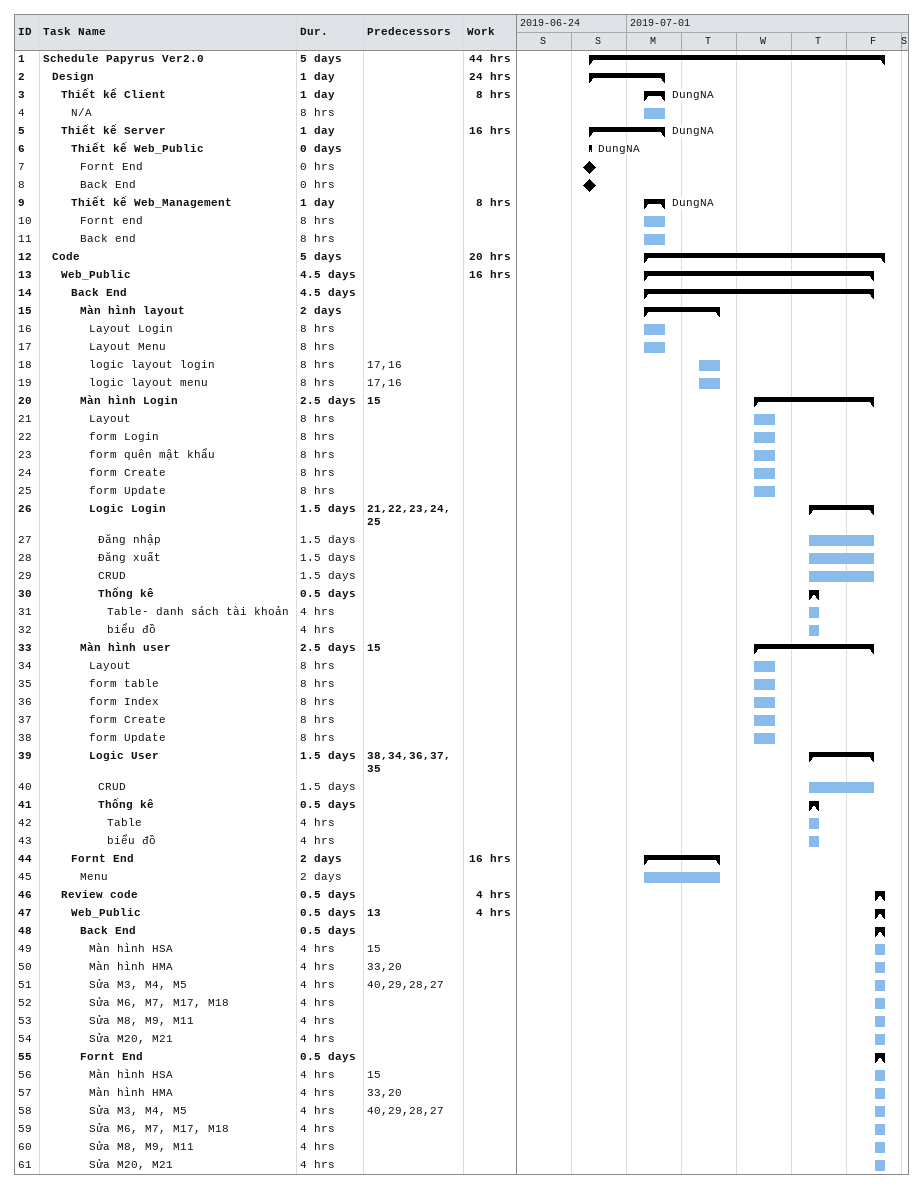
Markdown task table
| ID | Level | Task | Duration | Start | Finish | Predecessors | Resources | Work (h) |
|---|---|---|---|---|---|---|---|---|
| 1 | 1 | **Schedule Papyrus Ver2.0** | 5d | 2019-06-30 | 2019-07-05 |  |  | 44 |
| 2 | 2 | **Design** | 1d | 2019-06-30 | 2019-07-01 |  |  | 24 |
| 3 | 3 | **Thiết kế Client** | 1d | 2019-07-01 | 2019-07-01 |  | DungNA | 8 |
| 4 | 4 | N/A | 8h | 2019-07-01 | 2019-07-01 |  |  |  |
| 5 | 3 | **Thiết kế Server** | 1d | 2019-06-30 | 2019-07-01 |  | DungNA | 16 |
| 6 | 4 | **Thiết kế Web_Public** | 0d | 2019-06-30 | 2019-06-30 |  | DungNA |  |
| 7 | 5 | Fornt End | 0h | 2019-06-30 | 2019-06-30 |  |  |  |
| 8 | 5 | Back End | 0h | 2019-06-30 | 2019-06-30 |  |  |  |
| 9 | 4 | **Thiết kế Web_Management** | 1d | 2019-07-01 | 2019-07-01 |  | DungNA | 8 |
| 10 | 5 | Fornt end | 8h | 2019-07-01 | 2019-07-01 |  |  |  |
| 11 | 5 | Back end | 8h | 2019-07-01 | 2019-07-01 |  |  |  |
| 12 | 2 | **Code** | 5d | 2019-07-01 | 2019-07-05 |  |  | 20 |
| 13 | 3 | **Web_Public** | 4.5d | 2019-07-01 | 2019-07-05 |  |  | 16 |
| 14 | 4 | **Back End** | 4.5d | 2019-07-01 | 2019-07-05 |  |  |  |
| 15 | 5 | **Màn hình layout** | 2d | 2019-07-01 | 2019-07-02 |  |  |  |
| 16 | 6 | Layout Login | 8h | 2019-07-01 | 2019-07-01 |  |  |  |
| 17 | 6 | Layout Menu | 8h | 2019-07-01 | 2019-07-01 |  |  |  |
| 18 | 6 | logic layout login | 8h | 2019-07-02 | 2019-07-02 | 17, 16 |  |  |
| 19 | 6 | logic layout menu | 8h | 2019-07-02 | 2019-07-02 | 17, 16 |  |  |
| 20 | 5 | **Màn hình Login** | 2.5d | 2019-07-03 | 2019-07-05 | 15 |  |  |
| 21 | 6 | Layout | 8h | 2019-07-03 | 2019-07-03 |  |  |  |
| 22 | 6 | form Login | 8h | 2019-07-03 | 2019-07-03 |  |  |  |
| 23 | 6 | form quên mật khẩu | 8h | 2019-07-03 | 2019-07-03 |  |  |  |
| 24 | 6 | form Create | 8h | 2019-07-03 | 2019-07-03 |  |  |  |
| 25 | 6 | form Update | 8h | 2019-07-03 | 2019-07-03 |  |  |  |
| 26 | 6 | **Logic Login** | 1.5d | 2019-07-04 | 2019-07-05 | 21, 22, 23, 24, 25 |  |  |
| 27 | 7 | Đăng nhập | 1.5d | 2019-07-04 | 2019-07-05 |  |  |  |
| 28 | 7 | Đăng xuất | 1.5d | 2019-07-04 | 2019-07-05 |  |  |  |
| 29 | 7 | CRUD | 1.5d | 2019-07-04 | 2019-07-05 |  |  |  |
| 30 | 7 | **Thống kê** | 0.5d | 2019-07-04 | 2019-07-04 |  |  |  |
| 31 | 8 | Table- danh sách tài khoản | 4h | 2019-07-04 | 2019-07-04 |  |  |  |
| 32 | 8 | biểu đồ | 4h | 2019-07-04 | 2019-07-04 |  |  |  |
| 33 | 5 | **Màn hình user** | 2.5d | 2019-07-03 | 2019-07-05 | 15 |  |  |
| 34 | 6 | Layout | 8h | 2019-07-03 | 2019-07-03 |  |  |  |
| 35 | 6 | form table | 8h | 2019-07-03 | 2019-07-03 |  |  |  |
| 36 | 6 | form Index | 8h | 2019-07-03 | 2019-07-03 |  |  |  |
| 37 | 6 | form Create | 8h | 2019-07-03 | 2019-07-03 |  |  |  |
| 38 | 6 | form Update | 8h | 2019-07-03 | 2019-07-03 |  |  |  |
| 39 | 6 | **Logic User** | 1.5d | 2019-07-04 | 2019-07-05 | 38, 34, 36, 37, 35 |  |  |
| 40 | 7 | CRUD | 1.5d | 2019-07-04 | 2019-07-05 |  |  |  |
| 41 | 7 | **Thống kê** | 0.5d | 2019-07-04 | 2019-07-04 |  |  |  |
| 42 | 8 | Table | 4h | 2019-07-04 | 2019-07-04 |  |  |  |
| 43 | 8 | biểu đồ | 4h | 2019-07-04 | 2019-07-04 |  |  |  |
| 44 | 4 | **Fornt End** | 2d | 2019-07-01 | 2019-07-02 |  |  | 16 |
| 45 | 5 | Menu | 2d | 2019-07-01 | 2019-07-02 |  |  |  |
| 46 | 3 | **Review code** | 0.5d | 2019-07-05 | 2019-07-05 |  |  | 4 |
| 47 | 4 | **Web_Public** | 0.5d | 2019-07-05 | 2019-07-05 | 13 |  | 4 |
| 48 | 5 | **Back End** | 0.5d | 2019-07-05 | 2019-07-05 |  |  |  |
| 49 | 6 | Màn hình HSA | 4h | 2019-07-05 | 2019-07-05 | 15 |  |  |
| 50 | 6 | Màn hình HMA | 4h | 2019-07-05 | 2019-07-05 | 33, 20 |  |  |
| 51 | 6 | Sửa M3, M4, M5 | 4h | 2019-07-05 | 2019-07-05 | 40, 29, 28, 27 |  |  |
| 52 | 6 | Sửa M6, M7, M17, M18 | 4h | 2019-07-05 | 2019-07-05 |  |  |  |
| 53 | 6 | Sửa M8, M9, M11 | 4h | 2019-07-05 | 2019-07-05 |  |  |  |
| 54 | 6 | Sửa M20, M21 | 4h | 2019-07-05 | 2019-07-05 |  |  |  |
| 55 | 5 | **Fornt End** | 0.5d | 2019-07-05 | 2019-07-05 |  |  |  |
| 56 | 6 | Màn hình HSA | 4h | 2019-07-05 | 2019-07-05 | 15 |  |  |
| 57 | 6 | Màn hình HMA | 4h | 2019-07-05 | 2019-07-05 | 33, 20 |  |  |
| 58 | 6 | Sửa M3, M4, M5 | 4h | 2019-07-05 | 2019-07-05 | 40, 29, 28, 27 |  |  |
| 59 | 6 | Sửa M6, M7, M17, M18 | 4h | 2019-07-05 | 2019-07-05 |  |  |  |
| 60 | 6 | Sửa M8, M9, M11 | 4h | 2019-07-05 | 2019-07-05 |  |  |  |
| 61 | 6 | Sửa M20, M21 | 4h | 2019-07-05 | 2019-07-05 |  |  |  |
